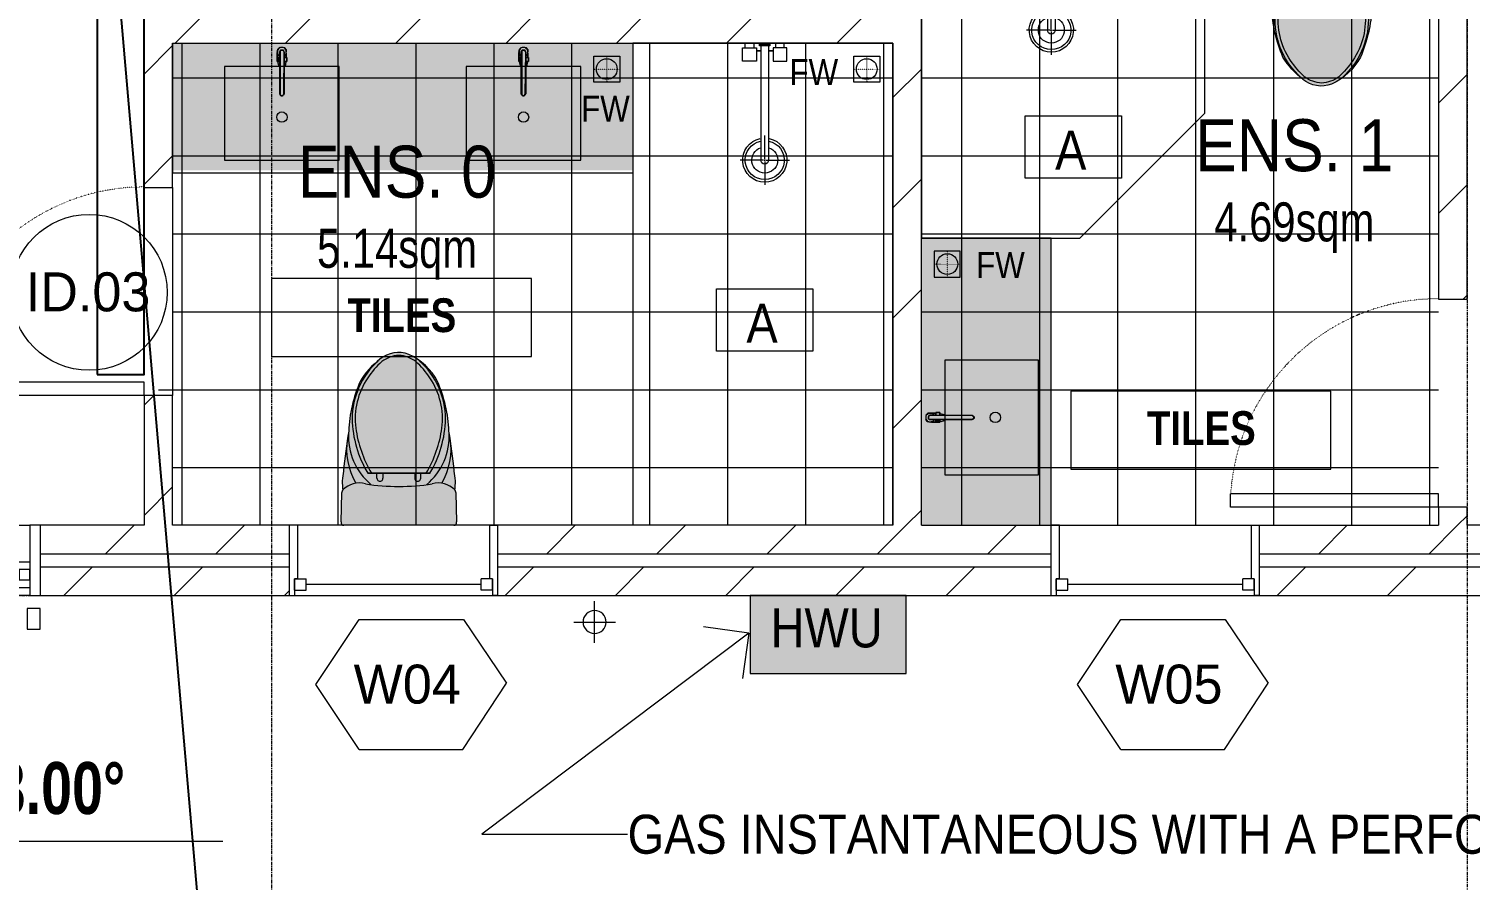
# Model space of a CAD drawing. Header units: millimetres. Extents: x -3370 to 37592, y -25802 to 13127.
# Drawn here: x 16211 to 21755, y -6387 to -3112 of the extents above; entities that cross this region are included whole.
import ezdxf

# ---------------------------------------------------------------- set-up
doc = ezdxf.new("R2010")
doc.units = ezdxf.units.MM
for name, pattern in [('Dot - Tight', [1, 0, -1]), ('Grid Line', [22.225, 12.7, -3.175, 3.175, -3.175]), ('T-swing', [1.2, 0, -0.6, 0, -0.6])]:
    doc.linetypes.add(name, pattern=pattern)
for name, color, linetype, lineweight in [('A-ANNO-NOTE', 131, 'Continuous', 9), ('A-AREA-IDEN', 2, 'Continuous', 25), ('A-AREA-PATT', 32, 'Continuous', 9), ('A-DETL', 90, 'Continuous', 9), ('A-DETL-GENF', 92, 'Continuous', 9), ('A-DETL-HDLN', 90, 'Dot - Tight', 9), ('A-DETL-THIN', 151, 'Continuous', 9), ('A-DOOR', 31, 'Continuous', 9), ('A-DOOR-IDEN', 31, 'Continuous', 9), ('A-GLAZ', 151, 'Continuous', 9), ('A-GLAZ-CWMG', 51, 'Continuous', 9), ('A-GLAZ-IDEN', 152, 'Continuous', 9), ('A-WALL', 113, 'Continuous', 18), ('A-WALL-PATT', 111, 'Continuous', 18), ('G-ANNO-DIMS', 111, 'Continuous', 9), ('G-ANNO-TEXT', 231, 'Continuous', 9), ('LG Furniture_dwg _2_', 8, 'Continuous', 9), ('P-PIPE', 3, 'Continuous', 9), ('P-PIPE-CNTR', 3, 'Continuous', 9), ('S-GRID', 1, 'Continuous', 9), ('图层 01', 7, 'Continuous', 9)]:
    doc.layers.add(name, color=color, linetype=linetype, lineweight=lineweight)
doc.layers.add('ID_NEW_JOINERY', color=7, linetype='Continuous', lineweight=25, true_color=0x181715)
doc.layers.add('ID_REVISION_MARKUP', color=7, linetype='Continuous', lineweight=25, true_color=0xc83228)
doc.styles.add('Avenir', font='', dxfattribs={"width": 0.9, "height": 150})
doc.styles.add('Avenir Heavy', font='', dxfattribs={"width": 0.9, "height": 200})
doc.styles.add('Avenir Light', font='', dxfattribs={"height": 150})
doc.styles.add('Avenir Medium', font='', dxfattribs={"width": 0.8, "height": 150})
doc.styles.add('Avenir_3', font='', dxfattribs={"width": 0.9, "height": 100})
doc.styles.add('Avenir_B_1', font='', dxfattribs={"width": 0.8, "height": 200})
doc.styles.add('Avenir_B_2', font='', dxfattribs={"width": 0.85, "height": 130})
doc.styles.get('Avenir').set_extended_font_data('Avenir')
doc.styles.get('Avenir Heavy').set_extended_font_data('Avenir Heavy')
doc.styles.get('Avenir Light').set_extended_font_data('Avenir Light')
doc.styles.get('Avenir Medium').set_extended_font_data('Avenir Medium')
doc.styles.get('Avenir_3').set_extended_font_data('Avenir')
doc.styles.get('Avenir_B_1').set_extended_font_data('Avenir', bold=True)
doc.styles.get('Avenir_B_2').set_extended_font_data('Avenir', bold=True)
pattern_1 = [(45, (0, 0), (-212.132, 212.132), [])]
pattern_2 = [(0, (0, 0), (0, 300), []), (90, (0, 0), (-300, 2e-14), [])]

# ---------------------------------------------------------------- blocks, each defined once
blk = doc.blocks.new('HRZT - WINDOW -   2 Pane - Casement 1 Opening _ 1 Fixed Multipane2 - 2000x3000-2161524-Lower Ground Floor')
at = {"layer": 'A-GLAZ'}
for p, q in [((-1917.2, 135), (-1957.2, 135)), ((-1917.2, 135), (1002.8, 135)), ((-1917.2, -135), (-1917.2, 135)), ((1042.8, 135), (1002.8, 135)), ((1002.8, 135), (1002.8, -135)), ((-1917.2, 105), (-1117.2, 105)), ((-1877.2, 75), (-1917.2, 75)), ((-1917.2, 75), (-1917.2, 35)), ((-1877.2, 35), (-1877.2, 75)), ((-1877.2, 75), (-1157.2, 75)), ((-1157.2, 58), (-1877.2, 58)), ((-1877.2, 58), (-1877.2, 52)), ((-1117.2, 75), (-1157.2, 75)), ((-1157.2, 75), (-1157.2, 35)), ((-1157.2, 52), (-1157.2, 58)), ((-1077.2, 105), (-1117.2, 105)), ((-1117.2, 105), (-1117.2, 5)), ((-1117.2, 35), (-1117.2, 75)), ((-1077.2, 5), (-1077.2, 105)), ((1002.8, 58), (-1077.2, 58)), ((-1077.2, 58), (-1077.2, 52)), ((-527.2, 105), (1002.8, 105)), ((1002.8, 52), (1002.8, 58)), ((-1917.2, 35), (-1877.2, 35)), ((-1117.2, 5), (-1917.2, 5)), ((-1877.2, 52), (-1157.2, 52)), ((-1157.2, 35), (-1877.2, 35)), ((-1157.2, 35), (-1117.2, 35)), ((-1117.2, 5), (-1077.2, 5)), ((-1077.2, 52), (1002.8, 52)), ((-527.2, 5), (1002.8, 5)), ((-1957.2, -135), (-1917.2, -135)), ((1002.8, -135), (-1917.2, -135)), ((1002.8, -135), (1042.8, -135))]:
    blk.add_line(p, q, dxfattribs=at)
blk = doc.blocks.new('M_Single-Flush - 800 x 2400mm In-1960871-Lower Ground Floor')
at = {"layer": 'A-DOOR'}
for p, q in [((349, -55), (349, -855.1)), ((400, -55), (349, -55)), ((400, -55), (400, -855.1)), ((400, -855.1), (349, -855.1))]:
    blk.add_line(p, q, dxfattribs=at)
at = {"layer": 'A-DOOR', "linetype": 'T-swing'}
blk.add_arc((400, -55), 801.7, 180, 266.3526, dxfattribs=at)
blk = doc.blocks.new('Choo Window - 1 Pane - Awning - 800x1500-2041124-Lower Ground Floor')
at = {"layer": 'A-GLAZ'}
for p, q in [((-400, 135), (-380.95, 135)), ((-380.95, 70.55), (-380.95, 135)), ((-380.95, 115), (-380.95, 70.55)), ((-380.95, 115), (-336.5, 115)), ((-336.5, 115), (-336.5, 70.55)), ((336.5, 115), (336.5, 70.55)), ((380.95, 115), (336.5, 115)), ((380.95, 70.55), (380.95, 135)), ((400, 135), (380.95, 135)), ((380.95, 115), (380.95, 70.55)), ((-380.95, 70.55), (-336.5, 70.55)), ((-380.95, 70.55), (-368.25, 70.55)), ((-368.25, -135), (-368.25, 70.55)), ((-336.5, 92.775), (336.5, 92.775)), ((380.95, 70.55), (336.5, 70.55)), ((368.25, 70.55), (380.95, 70.55)), ((368.25, 70.55), (368.25, -135)), ((-368.25, -135), (-400, -135)), ((368.25, -135), (400, -135))]:
    blk.add_line(p, q, dxfattribs=at)
blk = doc.blocks.new('Rectangular Mullion - Frame 50 x 150mm-2037332-Lower Ground Floor')
at = {"layer": 'A-GLAZ-CWMG'}
for p, q in [((-50, 40), (0, 40)), ((-50, -40), (-50, 40)), ((0, 40), (0, -40)), ((0, -40), (-50, -40))]:
    blk.add_line(p, q, dxfattribs=at)
blk = doc.blocks.new('LG Furniture_dwg _2__LG Furniture_dwg _2__LG Furniture_dwg_A$C392C6697-1786691-Lower Ground Floor-2227239-Lower Ground Floor-2333694-Lower Ground Floor')
at = {"layer": '图层 01'}
for p, q in [((-510.7, -131), (-507.3, -112.3)), ((-478.5, -131), (-483.6, -112.3))]:
    blk.add_line(p, q, dxfattribs=at)
at = {"layer": '图层 01', "flags": 128}
for points in [[(-715.8, 248.2), (-715.8, -112.3), (-275.1, -112.3), (-275.1, 248.2)], [(-503.9, -185.3), (-512.4, -176.8), (-510.7, -159.8), (-503.9, -153), (-503.9, -170), (-502.3, -170), (-502.3, -173.4), (-500.6, -175.1), (-490.4, -175.1), (-488.7, -171.7), (-488.7, -153), (-485.3, -154.7), (-481.9, -154.7), (-481.9, -158.1), (-480.2, -159.8), (-478.5, -159.8), (-478.5, -164.9), (-476.8, -166.6), (-478.5, -173.4), (-480.2, -178.5), (-481.9, -181.9), (-485.3, -183.6), (-487, -185.3), (-485.3, -183.6), (-481.9, -181.9), (-480.2, -178.5), (-478.5, -173.4), (-476.8, -148), (-476.8, -131), (-487, -131), (-487, -7.2), (-488.7, -7.2), (-488.7, -3.8), (-490.4, -3.8), (-490.4, -0.4), (-495.5, -0.4), (-497.2, 1.3), (-497.2, -0.4), (-500.6, -2.1), (-502.3, -7.2), (-503.9, -131), (-514.1, -131), (-514.1, -146.3), (-512.4, -146.3), (-512.4, -176.8)], [(-503.9, -146.3), (-503.9, -131), (-514.1, -131), (-514.1, -146.3)]]:
    blk.add_lwpolyline(points, close=True, dxfattribs=at)
for points in [[(-487, -7.2), (-487, -12.3), (-487, -24.2), (-487, -42.8), (-487, -64.9), (-487, -90.3), (-487, -114), (-487, -136.1), (-487, -153), (-487, -163.2), (-487, -166.6), (-487, -170), (-488.7, -171.7), (-490.4, -173.4), (-490.4, -175.1), (-493.8, -175.1), (-495.5, -175.1), (-497.2, -175.1), (-498.9, -175.1), (-500.6, -173.4), (-502.3, -171.7), (-502.3, -170), (-503.9, -166.6), (-503.9, -161.5), (-503.9, -149.7), (-503.9, -131), (-503.9, -109), (-503.9, -85.2), (-503.9, -61.5), (-503.9, -39.4), (-503.9, -22.5), (-503.9, -10.6), (-503.9, -7.2), (-502.2, -5.5), (-502.2, -3.8), (-500.6, -2.1), (-498.9, -0.4), (-497.2, 1.3), (-495.5, 1.3), (-493.8, 1.3), (-490.4, -0.4), (-490.4, -2.1), (-488.7, -3.8), (-487, -5.5), (-487, -7.2)], [(-490.4, -175.1), (-488.7, -173.4), (-487, -171.7), (-487, -161.5), (-488.7, -161.5), (-488.7, -3.8), (-490.4, -3.8), (-495.5, 1.3), (-495.5, -0.4), (-498.9, -2.1), (-502.3, -5.5), (-503.9, -170), (-502.3, -170), (-502.3, -173.4), (-500.6, -175.1)], [(-512.4, -163.2), (-512.4, -146.3), (-510.7, -146.3), (-507.3, -146.3), (-503.9, -146.3), (-505.6, -146.3), (-509, -146.3), (-512.4, -146.3), (-514.1, -146.3), (-514.1, -131)], [(-510.7, -159.8), (-512.4, -159.8), (-512.4, -161.5), (-512.4, -159.8), (-510.7, -159.8), (-505.6, -154.7), (-503.9, -151.4), (-503.9, -146.3), (-512.4, -146.3), (-512.4, -159.8)], [(-503.9, -151.4), (-507.3, -154.7), (-510.7, -158.1), (-512.4, -163.2), (-512.4, -166.6), (-512.4, -171.7), (-510.7, -176.8), (-507.3, -180.2), (-503.9, -183.6), (-500.6, -185.3), (-495.5, -185.3), (-490.4, -185.3), (-487, -183.6), (-481.9, -180.2), (-480.2, -176.8), (-478.5, -171.7), (-476.8, -166.6), (-478.5, -163.2), (-480.2, -158.1), (-481.9, -154.7), (-487, -151.4)], [(-483.6, -131), (-487, -131), (-483.6, -131), (-483.6, -146.3), (-487, -146.3), (-483.6, -146.3), (-480.2, -146.3), (-476.8, -146.3), (-476.8, -163.2), (-476.8, -146.3), (-487, -146.3), (-487, -153), (-483.6, -156.4), (-480.2, -156.4), (-480.2, -159.8), (-478.5, -159.8), (-478.5, -163.2), (-476.8, -163.2)], [(-478.5, -146.3), (-480.2, -146.3), (-481.9, -146.3), (-487, -146.3), (-487, -131)], [(-476.8, -146.3), (-483.6, -146.3), (-483.6, -131), (-476.8, -131), (-476.8, -146.3), (-476.8, -131)], [(-480.2, -156.4), (-481.9, -156.4), (-480.2, -156.4)]]:
    blk.add_lwpolyline(points, dxfattribs=at)
at = {"layer": '图层 01'}
blk.add_circle((-495.5, 82.5), 20, dxfattribs=at)
for points in [[(-514.1, -131), (-514.1, -131), (-512.4, -131), (-512.4, -131)], [(-512.4, -131), (-512.4, -131), (-514.1, -131), (-514.1, -131)], [(-512.4, -131), (-512.4, -131), (-509, -131), (-509, -131)], [(-509, -131), (-509, -131), (-512.4, -131), (-512.4, -131)], [(-509, -131), (-509, -131), (-505.6, -131), (-505.6, -131)], [(-505.6, -131), (-505.6, -131), (-509, -131), (-509, -131)], [(-505.6, -131), (-505.6, -131), (-503.9, -131), (-503.9, -131)], [(-503.9, -131), (-503.9, -131), (-505.6, -131), (-505.6, -131)], [(-481.9, -131), (-481.9, -131), (-487, -131), (-487, -131)], [(-483.6, -131), (-483.6, -131), (-480.2, -131), (-480.2, -131)], [(-480.2, -131), (-480.2, -131), (-481.9, -131), (-481.9, -131)], [(-476.8, -131), (-476.8, -131), (-480.2, -131), (-480.2, -131)], [(-480.2, -131), (-480.2, -131), (-476.8, -131), (-476.8, -131)], [(-478.5, -161.5), (-478.5, -161.5), (-478.5, -159.8), (-478.5, -159.8)], [(-478.5, -159.8), (-478.5, -159.8), (-478.5, -161.5), (-478.5, -161.5)]]:
    blk.add_open_spline(points, degree=3, dxfattribs=at)
blk = doc.blocks.new('LG Furniture_dwg _2__LG Furniture_dwg _2__LG Furniture_dwg_A$C4C12256C-1786701-Lower Ground Floor-2227252-Lower Ground Floor-2333703-Lower Ground Floor')
at = {"layer": '图层 01'}
for p, q in [((-450, 5), (-450, 95)), ((-18, 75.2), (0, 75.2)), ((-10, 15), (-450, 15)), ((-450, 2.5), (-450, -2.5)), ((0, 41.8), (-18, 41.8)), ((-5, -20), (-5, 20)), ((-455, 0), (-545, 0)), ((-452.5, 0), (-447.5, 0)), ((-450, -5), (-450, -95)), ((-10, -15), (-450, -15)), ((-445, 0), (-355, 0)), ((0, -41.8), (-18, -41.8)), ((-18, -75.2), (0, -75.2))]:
    blk.add_line(p, q, dxfattribs=at)
at = {"layer": '图层 01', "flags": 128}
for points in [[(-18, 32.1), (-69.4, 32.1), (-69.4, 84.9), (-18, 84.9), (-18, 32.1)], [(-18, -32.1), (-69.4, -32.1), (-69.4, -84.9), (-18, -84.9), (-18, -32.1)]]:
    blk.add_lwpolyline(points, dxfattribs=at)
for points in [[(-30, 15), (-30, 32.1)], [(-10, 20), (-10, -20), (0, -20), (0, 20)], [(-30, -32.1), (-30, -15)]]:
    blk.add_lwpolyline(points, close=True, dxfattribs=at)
at = {"layer": '图层 01'}
for radius, start, end in [(85, 11.537, 348.463), (75, 11.537, 348.463), (50, 17.4576, 342.5424), (15, 90, 270)]:
    blk.add_arc((-450, 0), radius, start, end, dxfattribs=at)
blk = doc.blocks.new('LG Furniture_dwg _2__LG Furniture_dwg _2__LG Furniture_dwg_做成ACAD TuKuai0410-1786700-Lower Ground Floor-2227253-Lower Ground Floor-2333704-Lower Ground Floor')
at = {"layer": '图层 01'}
for p, q in [((0, -211.1), (0, 211.1)), ((181.2, 84.1), (200.8, 85.1)), ((200.6, 61.3), (181.2, 61.5)), ((200.6, -61.3), (181.2, -61.5)), ((181.2, -84.1), (200.8, -85.1))]:
    blk.add_line(p, q, dxfattribs=at)
at = {"layer": '图层 01', "flags": 128}
for points in [[(14, 222.4), (124.8, 218.8), (136.6, 215.2)], [(201.1, -119.9), (201.1, 119.9), (201.1, -119.9), (201.1, 119.9)], [(136.6, -215.2), (124.8, -218.8), (14, -222.4)]]:
    blk.add_lwpolyline(points, dxfattribs=at)
at = {"layer": '图层 01'}
for centre, radius, start, end in [((11.6, 211.1), 11.6, 77.816, 180), ((164.6, 11.8), 205.8, 77.8819, 98.1295), ((77.3, 153.5), 85.6, 343.1753, 46.1405), ((343.3, -50.2), 244.2, 86.6529, 140.0755), ((291.6, -50.7), 251.6, 80.0154, 120.9839), ((418.3, -244.6), 424.2, 91.2487, 120.7875), ((418.3, -244.6), 424.2, 91.2487, 120.7875), ((418.3, -244.6), 424.2, 91.2487, 120.7875), ((21.9, -1810.3), 2031.8, 80.3609, 84.7498), ((338.1, -353.5), 546.9, 66.774, 87.4835), ((409, -115.2), 283.2, 56.0812, 97.0229), ((408.1, -122.6), 302.1, 42.1307, 89.834), ((408.1, -122.6), 302.1, 42.1307, 89.834), ((408.1, -122.6), 302.1, 42.1307, 89.834), ((1027.3, 0), 877.6, 171.5645, 188.4355), ((444.1, -314.7), 485.7, 98.2525, 120.0388), ((396.8, -112.4), 304.9, 37.339, 59.0201), ((371.8, -170.5), 349.9, 42.3567, 56.0812), ((181, 72.8), 11.3, 88.9403, 271.0597), ((535.5, -5.2), 118.2, 2.542, 36.6053), ((554.6, 1.5), 110.5, 338.8962, 39.9839), ((440.5, 61.3), 238.9, 298.3069, 335.3734), ((535.5, 5.2), 118.2, 323.3947, 357.458), ((343.3, 50.2), 244.2, 219.9245, 273.3471), ((181, -72.8), 11.3, 88.9403, 271.0597), ((444.1, 314.7), 485.7, 239.9612, 261.7475), ((408.1, 122.6), 302.1, 270.166, 317.8693), ((408.1, 122.6), 302.1, 270.166, 317.8693), ((408.1, 122.6), 302.1, 270.166, 317.8693), ((371.8, 170.5), 349.9, 303.9188, 317.6433), ((77.3, -153.5), 85.6, 313.8595, 16.8247), ((291.6, 50.7), 251.6, 239.0161, 279.9846), ((418.3, 244.6), 424.2, 239.2125, 268.7513), ((418.3, 244.6), 424.2, 239.2125, 268.7513), ((418.3, 244.6), 424.2, 239.2125, 268.7513), ((338.1, 353.5), 546.9, 272.5165, 293.226), ((409, 115.2), 283.2, 262.9771, 303.9188), ((11.6, -211.1), 11.6, 180, 282.184), ((164.6, -11.8), 205.8, 261.8705, 282.1181), ((21.9, 1810.3), 2031.8, 275.2502, 279.6391)]:
    blk.add_arc(centre, radius, start, end, dxfattribs=at)
blk = doc.blocks.new('LG Furniture_dwg _2__LG Furniture_dwg _2__LG Furniture_dwg_做成ACAD TuKuai0410-1786700-Lower Ground Floor-2227254-Lower Ground Floor-2333705-Lower Ground Floor')
at = {"layer": '图层 01'}
for p, q in [((0, -211.1), (0, 211.1)), ((181.2, 84.1), (200.8, 85.1)), ((200.6, 61.3), (181.2, 61.5)), ((200.6, -61.3), (181.2, -61.5)), ((181.2, -84.1), (200.8, -85.1))]:
    blk.add_line(p, q, dxfattribs=at)
at = {"layer": '图层 01', "flags": 128}
for points in [[(14, 222.4), (124.8, 218.8), (136.6, 215.2)], [(201.1, -119.9), (201.1, 119.9), (201.1, -119.9), (201.1, 119.9)], [(136.6, -215.2), (124.8, -218.8), (14, -222.4)]]:
    blk.add_lwpolyline(points, dxfattribs=at)
at = {"layer": '图层 01'}
for centre, radius, start, end in [((11.6, 211.1), 11.6, 77.816, 180), ((164.6, 11.8), 205.8, 77.8819, 98.1295), ((77.3, 153.5), 85.6, 343.1753, 46.1405), ((343.3, -50.2), 244.2, 86.6529, 140.0755), ((291.6, -50.7), 251.6, 80.0154, 120.9839), ((418.3, -244.6), 424.2, 91.2487, 120.7875), ((418.3, -244.6), 424.2, 91.2487, 120.7875), ((418.3, -244.6), 424.2, 91.2487, 120.7875), ((21.9, -1810.3), 2031.8, 80.3609, 84.7498), ((338.1, -353.5), 546.9, 66.774, 87.4835), ((409, -115.2), 283.2, 56.0812, 97.0229), ((408.1, -122.6), 302.1, 42.1307, 89.834), ((408.1, -122.6), 302.1, 42.1307, 89.834), ((408.1, -122.6), 302.1, 42.1307, 89.834), ((1027.3, 0), 877.6, 171.5645, 188.4355), ((444.1, -314.7), 485.7, 98.2525, 120.0388), ((396.8, -112.4), 304.9, 37.339, 59.0201), ((371.8, -170.5), 349.9, 42.3567, 56.0812), ((181, 72.8), 11.3, 88.9403, 271.0597), ((535.5, -5.2), 118.2, 2.542, 36.6053), ((554.6, 1.5), 110.5, 338.8962, 39.9839), ((440.5, 61.3), 238.9, 298.3069, 335.3734), ((535.5, 5.2), 118.2, 323.3947, 357.458), ((343.3, 50.2), 244.2, 219.9245, 273.3471), ((181, -72.8), 11.3, 88.9403, 271.0597), ((444.1, 314.7), 485.7, 239.9612, 261.7475), ((408.1, 122.6), 302.1, 270.166, 317.8693), ((408.1, 122.6), 302.1, 270.166, 317.8693), ((408.1, 122.6), 302.1, 270.166, 317.8693), ((371.8, 170.5), 349.9, 303.9188, 317.6433), ((77.3, -153.5), 85.6, 313.8595, 16.8247), ((291.6, 50.7), 251.6, 239.0161, 279.9846), ((418.3, 244.6), 424.2, 239.2125, 268.7513), ((418.3, 244.6), 424.2, 239.2125, 268.7513), ((418.3, 244.6), 424.2, 239.2125, 268.7513), ((338.1, 353.5), 546.9, 272.5165, 293.226), ((409, 115.2), 283.2, 262.9771, 303.9188), ((11.6, -211.1), 11.6, 180, 282.184), ((164.6, -11.8), 205.8, 261.8705, 282.1181), ((21.9, 1810.3), 2031.8, 275.2502, 279.6391)]:
    blk.add_arc(centre, radius, start, end, dxfattribs=at)
blk = doc.blocks.new('LG Furniture_dwg _2__LG Furniture_dwg _2_-2222735-Lower Ground Floor-2333706-Lower Ground Floor')
at = {"layer": 'LG Furniture_dwg _2_', "color": 7, "flags": 128}
blk.add_lwpolyline([(59533.4, -1961.2), (59533.4, -3211.2), (60143.4, -3211.2), (60623.4, -2731.2), (60623.4, -1961.2)], dxfattribs=at)
at = {"layer": '图层 01', "flags": 128}
blk.add_lwpolyline([(58423.4, -2961.2), (56653.4, -2961.2), (56653.4, -2461.2), (58423.4, -2461.2)], close=True, dxfattribs=at)
for points in [[(59423.4, -4316.2), (59423.4, -2461.2), (58423.4, -2461.2), (58423.4, -4316.2)], [(60033.4, -4316.2), (60033.4, -3211.2), (59533.4, -3211.2), (60033.4, -3211.2)]]:
    blk.add_lwpolyline(points, dxfattribs=at)
at = {"extrusion": (0, 0, -1)}
for name, p, zscale, rotation in [('LG Furniture_dwg _2__LG Furniture_dwg _2__LG Furniture_dwg_A$C4C12256C-1786701-Lower Ground Floor-2227252-Lower Ground Floor-2333703-Lower Ground Floor', (-60033.4, -1961.2), -1, 90), ('LG Furniture_dwg _2__LG Furniture_dwg _2__LG Furniture_dwg_做成ACAD TuKuai0410-1786700-Lower Ground Floor-2227253-Lower Ground Floor-2333704-Lower Ground Floor', (-61073.4, -1961.2), -1, 270), ('LG Furniture_dwg _2__LG Furniture_dwg _2__LG Furniture_dwg_A$C4C12256C-1786701-Lower Ground Floor-2227252-Lower Ground Floor-2333703-Lower Ground Floor', (-58930.9, -2461.2), -1.000000000000001, 90)]:
    blk.add_blockref(name, p, dxfattribs=dict(at, zscale=zscale, rotation=rotation))
for name, p, rotation in [('LG Furniture_dwg _2__LG Furniture_dwg _2__LG Furniture_dwg_A$C392C6697-1786691-Lower Ground Floor-2227239-Lower Ground Floor-2333694-Lower Ground Floor', (56578.2, -2663.3), 180), ('LG Furniture_dwg _2__LG Furniture_dwg _2__LG Furniture_dwg_A$C392C6697-1786691-Lower Ground Floor-2227239-Lower Ground Floor-2333694-Lower Ground Floor', (57507.6, -2663.3), 180), ('LG Furniture_dwg _2__LG Furniture_dwg _2__LG Furniture_dwg_做成ACAD TuKuai0410-1786700-Lower Ground Floor-2227254-Lower Ground Floor-2333705-Lower Ground Floor', (57523.4, -4316.2), 90), ('LG Furniture_dwg _2__LG Furniture_dwg _2__LG Furniture_dwg_A$C392C6697-1786691-Lower Ground Floor-2227239-Lower Ground Floor-2333694-Lower Ground Floor', (59735.5, -4396.6), 270)]:
    blk.add_blockref(name, p, dxfattribs=dict(rotation=rotation))
blk = doc.blocks.new('LG Furniture_dwg _2_-2222735-Lower Ground Floor')
blk.add_blockref('LG Furniture_dwg _2__LG Furniture_dwg _2_-2222735-Lower Ground Floor-2333706-Lower Ground Floor', (-39889.3, -705.5))
blk = doc.blocks.new('Annotation - Tag Window- Number - Annotation - Tag Window- Number-118879-Lower Ground Floor')
at = {"layer": 'A-GLAZ-IDEN'}
for p, q in [((-2.993, 0.001), (-1.327, 2.501)), ((-1.327, 2.501), (2.682, 2.501)), ((2.682, 2.501), (4.34, 0.054)), ((-1.327, -2.499), (-2.993, 0.001)), ((2.665, -2.499), (4.34, 0.054)), ((-1.327, -2.499), (2.665, -2.499))]:
    blk.add_line(p, q, dxfattribs=at)
blk = doc.blocks.new('Annotation - Tag Door - Annotation - Tag Door-163460-Lower Ground Floor')
at = {"layer": 'A-DOOR-IDEN'}
blk.add_circle((0, 0), 3, dxfattribs=at)
blk = doc.blocks.new('OJID - Material Marks - OJID - Material Marks-1690541-Lower Ground Floor')
at = {"layer": 'A-ANNO-NOTE'}
for p, q in [((10, 3), (0, 3)), ((0, 3), (0, 0)), ((10, 0), (10, 3)), ((0, 0), (10, 0))]:
    blk.add_line(p, q, dxfattribs=at)

msp = doc.modelspace()

# ---------------------------------------------------------------- hatches: boundary and pattern name
at = {"layer": 'A-AREA-PATT'}
h = msp.add_hatch(dxfattribs=at)
h.set_pattern_fill('FP_3', color=55, style=0, pattern_type=2)
h.set_pattern_definition(pattern_2)
h.paths.add_polyline_path([(21634.04, -5021.636), (21634.04, -2666.636), (19644.04, -2666.636), (19644.04, -5021.636), (20944.04, -5021.636)])
h = msp.add_hatch(dxfattribs=at)
h.set_pattern_fill('FP_3', color=55, style=0, pattern_type=2)
h.set_pattern_definition(pattern_2)
h.paths.add_polyline_path([(18014.04, -5021.636), (19534.04, -5021.636), (19534.04, -3166.636), (16764.04, -3166.636), (16764.04, -4456.636), (16709.04, -4456.636), (16709.04, -4521.636), (16764.04, -4521.636), (16764.04, -5021.636), (17855.379, -5021.636)])
at = {"layer": 'A-DETL-GENF'}
h = msp.add_hatch(color=7, dxfattribs=at)
h.paths.add_polyline_path([(20144.04, -5021.636), (20144.04, -3916.636), (19644.04, -3916.636), (19644.04, -5021.636), (19670.96, -5021.636)])
h.paths.add_polyline_path([(17855.379, -5021.636), (17851.299, -4896.816), (17848.003, -4886.113), (17849.947, -4849.855), (17818.479, -4594.038), (17803.809, -4529.841), (17781.531, -4467.872), (17752.414, -4425.483), (17714.901, -4390.305), (17670.73, -4363.97), (17648.012, -4357.884), (17624.52, -4356.745), (17601.32, -4360.602), (17579.461, -4369.282), (17559.934, -4382.391), (17514.703, -4425.483), (17483.45, -4467.872), (17461.172, -4529.841), (17446.502, -4594.038), (17439.655, -4659.533), (17428.098, -4736.483), (17415.181, -4852.596), (17416.978, -4886.113), (17413.682, -4896.816), (17409.602, -5021.636), (17851.299, -5021.636)])
h.paths.add_polyline_path([(18033.928, -3656.636), (18534.04, -3656.636), (18534.04, -3166.636), (16764.04, -3166.636), (16764.04, -3656.636), (17469.253, -3656.636)])
h.paths.add_polyline_path([(21176.069, -3331.528), (21199.561, -3330.388), (21222.279, -3324.303), (21266.45, -3297.967), (21303.963, -3262.79), (21333.08, -3220.4), (21355.359, -3158.432), (21370.028, -3094.235), (21376.875, -3028.74), (21388.432, -2951.79), (21401.496, -2838.418), (21399.553, -2802.16), (21402.848, -2791.457), (21406.928, -2666.636), (20961.152, -2666.636), (20965.231, -2791.457), (20968.527, -2802.16), (20966.584, -2838.418), (20998.051, -3094.235), (21012.721, -3158.432), (21035, -3220.4), (21069.186, -3266.77), (21111.483, -3305.881), (21131.01, -3318.991), (21152.869, -3327.671)])
h.paths.add_polyline_path([(19534.04, -3056.636), (19644.04, -3056.636), (19644.04, -2666.636), (19388.584, -2667.624), (19388.584, -3056.636), (19394.04, -3056.636)])
h.paths.add_polyline_path([(21174.04, 873.364), (21174.04, 2423.364), (20524.04, 2423.364), (20524.04, 873.364)])
h.paths.add_polyline_path([(17110.827, 873.364), (17234.04, 873.364), (17234.04, 3918.364), (16744.04, 3918.364), (16744.04, 5038.364), (16434.041, 5038.364), (16434.041, 873.364), (16839.04, 873.364)])
h.paths.add_polyline_path([(20524.04, 2740.476), (20648.861, 2744.555), (20659.563, 2747.851), (20695.821, 2745.908), (20951.638, 2777.375), (21015.835, 2792.045), (21077.804, 2814.323), (21120.193, 2843.44), (21155.371, 2880.953), (21181.706, 2925.124), (21187.792, 2947.842), (21188.931, 2971.334), (21185.074, 2994.534), (21174.04, 3019.9), (21163.285, 3035.92), (21120.193, 3081.151), (21077.804, 3112.404), (21015.835, 3134.683), (20951.638, 3149.352), (20886.143, 3156.199), (20809.193, 3167.756), (20695.821, 3180.82), (20659.563, 3178.877), (20648.861, 3182.172), (20524.04, 3186.252), (20524.04, 2744.555)])
h.paths.add_polyline_path([(20524.04, 3473.364), (22994.04, 3473.364), (22994.04, 4338.364), (20524.04, 4338.364), (20524.04, 3543.009)])
msp.add_hatch(color=7, dxfattribs=at).paths.add_polyline_path([(18985.329, -5591.636), (19585.329, -5591.636), (19585.329, -5291.636), (18985.329, -5291.636), (18985.329, -5436.572)])
at = {"layer": 'A-WALL-PATT', "lineweight": 9}
h = msp.add_hatch(dxfattribs=at)
h.set_pattern_fill('FP_2', color=256, style=0, pattern_type=2)
h.set_pattern_definition(pattern_1)
h.paths.add_polyline_path([(21634.04, -5021.636), (21744.04, -5021.636), (21744.04, -4951.636), (21634.04, -4951.636)])
h.paths.add_polyline_path([(21744.04, -4151.636), (21744.04, -846.636), (21634.04, -846.636), (21634.04, -4151.636)])
h = msp.add_hatch(dxfattribs=at)
h.set_pattern_fill('FP_2', color=256, style=0, pattern_type=2)
h.set_pattern_definition(pattern_1)
h.paths.add_polyline_path([(16764.04, -5021.636), (16764.04, -4521.636), (16654.04, -4521.636), (16654.04, -5021.636)])
h.paths.add_polyline_path([(16654.04, -3721.636), (16764.04, -3721.636), (16764.04, -3056.636), (16654.04, -3056.636), (16654.04, -3553.065)])
h = msp.add_hatch(dxfattribs=at)
h.set_pattern_fill('FP_2', color=256, style=0, pattern_type=2)
h.set_pattern_definition(pattern_1)
h.paths.add_polyline_path([(19035.662, -3166.636), (19644.04, -3166.636), (19644.04, -3056.636), (16764.04, -3056.636), (16764.04, -3166.636), (18844.04, -3166.636)])
h = msp.add_hatch(dxfattribs=at)
h.set_pattern_fill('FP_2', color=256, style=0, pattern_type=2)
h.set_pattern_definition(pattern_1)
h.paths.add_polyline_path([(19534.04, -5021.636), (19644.04, -5021.636), (19644.04, -3166.636), (19534.04, -3166.636), (19534.04, -4443.941)])
h = msp.add_hatch(dxfattribs=at)
h.set_pattern_fill('FP_2', color=256, style=0, pattern_type=2)
h.set_pattern_definition(pattern_1)
h.paths.add_polyline_path([(12754.04, -5131.636), (13254.04, -5131.636), (13254.04, -5021.636), (12034.04, -5021.636), (12034.04, -5131.636), (12751.216, -5131.636)])
h.paths.add_polyline_path([(19670.96, -5131.636), (20144.04, -5131.636), (20144.04, -5021.636), (18014.04, -5021.636), (18014.04, -5131.636), (19644.04, -5131.636)])
h.paths.add_polyline_path([(31704.04, -5131.636), (31924.04, -5131.636), (31924.04, -5021.636), (31704.04, -5021.636), (31704.04, -5043.244)])
h.paths.add_polyline_path([(29989.04, -5131.636), (30804.04, -5131.636), (30804.04, -5021.636), (29523.54, -5021.636), (29523.54, -5131.636), (29934.04, -5131.636)])
h.paths.add_polyline_path([(20944.04, -5131.636), (22644.04, -5131.636), (22644.04, -5021.636), (20944.04, -5021.636)])
h.paths.add_polyline_path([(16254.04, -5131.636), (17214.04, -5131.636), (17214.04, -5021.636), (16254.04, -5021.636)])
h.paths.add_polyline_path([(25974.04, -5131.636), (26523.54, -5131.636), (26523.54, -5021.636), (25644.04, -5021.636), (25644.04, -5131.636), (25864.04, -5131.636)])
h.paths.add_polyline_path([(8854.04, -5131.636), (9034.04, -5131.636), (9034.04, -5021.636), (8854.04, -5021.636)])
h = msp.add_hatch(dxfattribs=at)
h.set_pattern_fill('FP_2', color=256, style=0, pattern_type=2)
h.set_pattern_definition(pattern_1)
h.paths.add_polyline_path([(31704.04, -5291.636), (32084.04, -5291.636), (32084.04, -5181.636), (31704.04, -5181.636)])
h.paths.add_polyline_path([(30760.597, -5291.636), (30804.04, -5291.636), (30804.04, -5181.636), (29523.54, -5181.636), (29523.54, -5291.636), (30332.877, -5291.636)])
h.paths.add_polyline_path([(26523.54, -5291.636), (26523.54, -5181.636), (25644.04, -5181.636), (25644.04, -5291.636), (25784.04, -5291.636)])
h.paths.add_polyline_path([(12055.823, -5291.636), (13254.04, -5291.636), (13254.04, -5181.636), (12034.04, -5181.636), (12034.04, -5291.636)])
h.paths.add_polyline_path([(16254.04, -5291.636), (17214.04, -5291.636), (17214.04, -5181.636), (16254.04, -5181.636)])
h.paths.add_polyline_path([(9034.04, -5291.636), (9034.04, -5181.636), (8694.04, -5181.636), (8694.04, -5291.636), (8854.04, -5291.636)])
h.paths.add_polyline_path([(18014.04, -5291.636), (20144.04, -5291.636), (20144.04, -5181.636), (18014.04, -5181.636), (18014.04, -5242.636)])
h.paths.add_polyline_path([(20944.04, -5291.636), (22644.04, -5291.636), (22644.04, -5181.636), (20944.04, -5181.636)])

# ---------------------------------------------------------------- linework, layer by layer
at = {"layer": 'A-DETL'}
for p, q in [((19585.329, -5291.636), (18985.329, -5291.636)), ((18985.329, -5291.636), (18985.329, -5591.636)), ((19585.329, -5591.636), (19585.329, -5291.636)), ((18985.329, -5591.636), (19585.329, -5591.636))]:
    msp.add_line(p, q, dxfattribs=at)
at = {"layer": 'A-DETL-HDLN'}
for p, q in [((18384.04, -3266.636), (18484.04, -3266.636)), ((18434.04, -3216.636), (18434.04, -3316.636)), ((19384.04, -3266.636), (19484.04, -3266.636)), ((19434.04, -3216.636), (19434.04, -3316.636)), ((19744.04, -3966.636), (19744.04, -4066.636)), ((19794.04, -4016.636), (19694.04, -4016.636))]:
    msp.add_line(p, q, dxfattribs=at)
at = {"layer": 'A-DETL-THIN'}
for p, q in [((18384.04, -3216.636), (18484.04, -3216.636)), ((18384.04, -3316.636), (18384.04, -3216.636)), ((18484.04, -3216.636), (18484.04, -3316.636)), ((19384.04, -3216.636), (19484.04, -3216.636)), ((19384.04, -3316.636), (19384.04, -3216.636)), ((19484.04, -3216.636), (19484.04, -3316.636)), ((18484.04, -3316.636), (18384.04, -3316.636)), ((19484.04, -3316.636), (19384.04, -3316.636)), ((20044.04, -3445.771), (20414.04, -3445.771)), ((20044.04, -3685.771), (20044.04, -3445.771)), ((20414.04, -3445.771), (20414.04, -3685.771)), ((20414.04, -3685.771), (20044.04, -3685.771)), ((16764.04, -3721.636), (16764.04, -4521.636)), ((19794.04, -3966.636), (19694.04, -3966.636)), ((19694.04, -3966.636), (19694.04, -4066.636)), ((19794.04, -4066.636), (19794.04, -3966.636)), ((19694.04, -4066.636), (19794.04, -4066.636)), ((18856.404, -4111.599), (19226.404, -4111.599)), ((18856.404, -4351.599), (18856.404, -4111.599)), ((19226.404, -4111.599), (19226.404, -4351.599)), ((19226.404, -4351.599), (18856.404, -4351.599))]:
    msp.add_line(p, q, dxfattribs=at)
for centre in [(18434.04, -3266.636), (19434.04, -3266.636), (19744.04, -4016.636)]:
    msp.add_circle(centre, 40, dxfattribs=at)
at = {"layer": 'A-WALL'}
for p, q in [((21744.04, -4151.636), (21744.04, -846.636)), ((16654.04, -2296.636), (16654.04, -3721.636)), ((21634.04, -2666.636), (21634.04, -4151.636)), ((19644.04, -5021.636), (19644.04, -3056.636)), ((16764.04, -3166.636), (19534.04, -3166.636)), ((16764.04, -3721.636), (16764.04, -3166.636)), ((19534.04, -3166.636), (19534.04, -5021.636)), ((16654.04, -3721.636), (16764.04, -3721.636)), ((21634.04, -4151.636), (21744.04, -4151.636)), ((16654.04, -4521.636), (16654.04, -5021.636)), ((16764.04, -4521.636), (16654.04, -4521.636)), ((16764.04, -5021.636), (16764.04, -4521.636)), ((21744.04, -4951.636), (21634.04, -4951.636)), ((21634.04, -4951.636), (21634.04, -5021.636)), ((21744.04, -5021.636), (21744.04, -4951.636)), ((16654.04, -5021.636), (16254.04, -5021.636)), ((16254.04, -5021.636), (16254.04, -5291.636)), ((19534.04, -5021.636), (16764.04, -5021.636)), ((17214.04, -5291.636), (17214.04, -5021.636)), ((18014.04, -5021.636), (18014.04, -5291.636)), ((19644.04, -5021.636), (21634.04, -5021.636)), ((20144.04, -5291.636), (20144.04, -5021.636)), ((20944.04, -5021.636), (20944.04, -5291.636)), ((22644.04, -5021.636), (21744.04, -5021.636)), ((16254.04, -5291.636), (17214.04, -5291.636)), ((17214.04, -5291.636), (22644.04, -5291.636))]:
    msp.add_line(p, q, dxfattribs=at)
at = {"layer": 'A-WALL', "lineweight": 9}
for p, q in [((16254.04, -5131.636), (17214.04, -5131.636)), ((18014.04, -5131.636), (20144.04, -5131.636)), ((20944.04, -5131.636), (22644.04, -5131.636)), ((16254.04, -5181.636), (17214.04, -5181.636)), ((18014.04, -5181.636), (20144.04, -5181.636)), ((20944.04, -5181.636), (22644.04, -5181.636))]:
    msp.add_line(p, q, dxfattribs=at)
at = {"layer": 'G-ANNO-DIMS', "lineweight": 18}
msp.add_line((16956.41, -6237.914), (15756.41, -6237.914), dxfattribs=at)
at = {"layer": 'G-ANNO-TEXT', "color": 7}
for p, q in [((18980.987, -5436.533), (18805.948, -5411.81)), ((18980.987, -5436.533), (17952.98, -6210.091)), ((18980.987, -5436.533), (18956.265, -5611.572)), ((17952.98, -6210.091), (18513.997, -6210.091))]:
    msp.add_line(p, q, dxfattribs=at)
at = {"layer": 'ID_NEW_JOINERY'}
msp.add_lwpolyline([(16474.04, -4441.636), (16654.04, -4441.636), (16654.04, -1641.636), (16474.04, -1641.636)], close=True, dxfattribs=at)
at = {"layer": 'ID_REVISION_MARKUP'}
msp.add_lwpolyline([(16560, -3000), (16900, -6930), (17950, -6930)], dxfattribs=at)
at = {"layer": 'P-PIPE'}
for start, end in [(0, 180), (180, 0)]:
    msp.add_arc((18387.197, -5393.636), 44.45, start, end, dxfattribs=at)
at = {"layer": 'P-PIPE-CNTR'}
for p, q in [((18387.197, -5473.636), (18387.197, -5313.636)), ((18307.197, -5393.636), (18467.197, -5393.636))]:
    msp.add_line(p, q, dxfattribs=at)
at = {"layer": 'S-GRID', "linetype": 'Grid Line'}
for p, q in [((17144.04, 11106.923), (17144.04, -9321.465)), ((21744.04, -110.599), (21744.04, -9321.465)), ((-1062.147, -5291.636), (36838.524, -5291.636))]:
    msp.add_line(p, q, dxfattribs=at)

# ---------------------------------------------------------------- block references
at = {"layer": 'A-ANNO-NOTE', "xscale": 100, "yscale": 100, "zscale": 100}
for p in [(17144.04, -4371.722), (20219.556, -4806.053)]:
    msp.add_blockref('OJID - Material Marks - OJID - Material Marks-1690541-Lower Ground Floor', p, dxfattribs=at)
at = {"layer": 'A-DOOR', "rotation": 269.9999999999999}
for p in [(16709.04, -4121.636), (21689.04, -4551.636)]:
    msp.add_blockref('M_Single-Flush - 800 x 2400mm In-1960871-Lower Ground Floor', p, dxfattribs=at)
at = {"layer": 'A-DOOR-IDEN', "xscale": 99.99999999999993, "yscale": 99.99999999999993, "zscale": 99.99999999999993}
msp.add_blockref('Annotation - Tag Door - Annotation - Tag Door-163460-Lower Ground Floor', (16442.816, -4125.363), dxfattribs=at)
at = {"layer": 'A-GLAZ', "rotation": 180}
for name, p in [('HRZT - WINDOW -   2 Pane - Casement 1 Opening _ 1 Fixed Multipane2 - 2000x3000-2161524-Lower Ground Floor', (14296.84, -5156.636)), ('Choo Window - 1 Pane - Awning - 800x1500-2041124-Lower Ground Floor', (17614.04, -5156.636)), ('Choo Window - 1 Pane - Awning - 800x1500-2041124-Lower Ground Floor', (20544.04, -5156.636))]:
    msp.add_blockref(name, p, dxfattribs=at)
at = {"layer": 'A-GLAZ-CWMG', "extrusion": (0, 0, -1), "rotation": 180}
msp.add_blockref('Rectangular Mullion - Frame 50 x 150mm-2037332-Lower Ground Floor', (-16254.04, -5381.636), dxfattribs=at)
at = {"layer": 'A-GLAZ-IDEN', "xscale": 99.99999999999993, "yscale": 99.99999999999993, "zscale": 99.99999999999993}
for p in [(17614.04, -5634.336), (20544.04, -5634.336)]:
    msp.add_blockref('Annotation - Tag Window- Number - Annotation - Tag Window- Number-118879-Lower Ground Floor', p, dxfattribs=at)
at = {"layer": 'LG Furniture_dwg _2_', "color": 7}
msp.add_blockref('LG Furniture_dwg _2_-2222735-Lower Ground Floor', (0, 0), dxfattribs=at)

# ---------------------------------------------------------------- texts
at = {"layer": 'A-ANNO-NOTE', "char_height": 130, "width": 497.44709, "attachment_point": 1, "style": 'Avenir_B_2'}
for insert in [(17436.266, -4148.359), (20511.783, -4582.69)]:
    msp.add_mtext('TILES', dxfattribs=dict(at, insert=insert))
at = {"layer": 'A-AREA-IDEN', "lineweight": 9, "attachment_point": 1}
for s, insert, char_height, width, style in [('ENS. 1', (20697.079, -3459.45), 200, 974.05031, 'Avenir Heavy'), ('ENS. 0', (17245.235, -3561.17), 200, 974.05031, 'Avenir Heavy'), ('4.69sqm', (20771.279, -3779.287), 150, 795.274, 'Avenir Medium'), ('5.14sqm', (17319.435, -3881.007), 150, 795.274, 'Avenir Medium')]:
    msp.add_mtext(s, dxfattribs=dict(at, insert=insert, char_height=char_height, width=width, style=style))
at = {"layer": 'A-DOOR-IDEN', "insert": (16198.938, -4048.459), "char_height": 150, "width": 585.23187, "attachment_point": 1, "style": 'Avenir Light'}
msp.add_mtext('ID.03', dxfattribs=at)
at = {"layer": 'A-GLAZ-IDEN', "char_height": 150, "width": 513.08, "attachment_point": 1, "style": 'Avenir Light'}
for s, insert in [('W04', (17460.117, -5557.458)), ('W05', (20390.117, -5557.458))]:
    msp.add_mtext(s, dxfattribs=dict(at, insert=insert))
at = {"layer": 'G-ANNO-DIMS', "lineweight": 18, "insert": (16079.576, -5932.448), "char_height": 200, "width": 664.40185, "attachment_point": 1, "line_spacing_factor": 1.129998, "style": 'Avenir_B_1'}
msp.add_mtext('3.00°', dxfattribs=at)
at = {"layer": 'G-ANNO-TEXT', "color": 7, "attachment_point": 1}
for s, insert, char_height, width, style in [('FW', (19136.816, -3228.278), 100, 230.886, 'Avenir_3'), ('FW', (18335.303, -3368.628), 100, 230.886, 'Avenir_3'), ('\\fAvenir|b0|i0|c134|p34|;\\W.9;A', (20158.671, -3503.516), 150, 151.51894, 'Avenir'), ('FW', (19854.796, -3970.212), 100, 230.886, 'Avenir_3'), ('\\fAvenir|b0|i0|c134|p34|;\\W.9;A', (18971.036, -4169.344), 150, 151.51894, 'Avenir'), ('HWU', (19064.238, -5341.269), 150, 555.56944, 'Avenir'), ('GAS INSTANTANEOUS WITH A PERFORMANCE OF 5 STARS', (18513.997, -6135.091), 150, 6522.5295, 'Avenir')]:
    msp.add_mtext(s, dxfattribs=dict(at, insert=insert, char_height=char_height, width=width, style=style))

doc.saveas('drawing.dxf')
